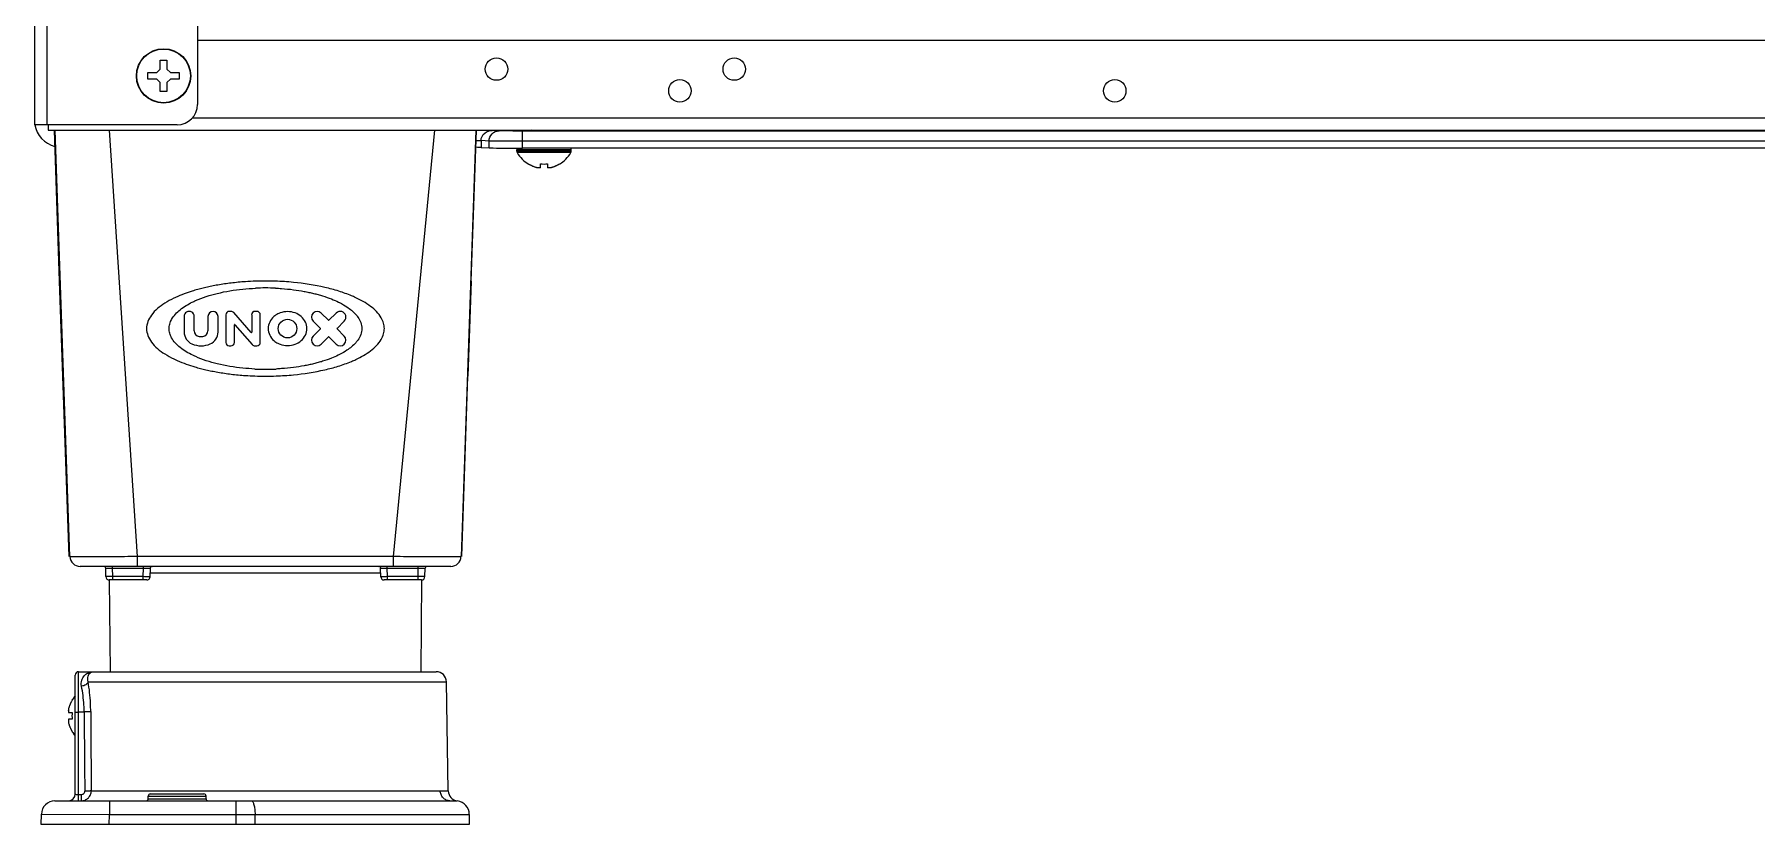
# Model space of a CAD drawing. Header units: millimetres. Extents: x -1319 to 3519, y -1539 to 2345.
# Drawn here: x 2620.9 to 2874.4, y -262.3 to -146 of the extents above; entities that cross this region are included whole.
import ezdxf

# ---------------------------------------------------------------- set-up
doc = ezdxf.new("R2010")
doc.units = ezdxf.units.MM
doc.header["$LTSCALE"] = 65.395
doc.layers.get('0').update_dxf_attribs({"linetype": 'CONTINUOUS'})

msp = doc.modelspace()

# ---------------------------------------------------------------- linework, layer by layer
at = {"linetype": 'Continuous'}
for p, q in [((2622.73, 960.17), (2622.73, -159.33)), ((2620.93, 950.91), (2620.93, -159.33)), ((2644.93, -133.33), (2644.93, -156.33)), ((3456.93, -146.93), (2644.93, -146.93)), ((2637.63, -151.63), (2638.93, -151.63)), ((2637.63, -152.63), (2637.63, -151.63)), ((2638.93, -151.63), (2639.43, -151.13)), ((2639.43, -149.83), (2640.43, -149.83)), ((2639.43, -151.13), (2639.43, -149.83)), ((2640.43, -149.83), (2640.43, -151.13)), ((2640.43, -151.13), (2640.93, -151.63)), ((2640.93, -151.63), (2642.23, -151.63)), ((2642.23, -151.63), (2642.23, -152.63)), ((2638.93, -152.63), (2637.63, -152.63)), ((2639.43, -153.13), (2638.93, -152.63)), ((2639.43, -154.43), (2639.43, -153.13)), ((2640.43, -154.43), (2639.43, -154.43)), ((2640.93, -152.63), (2640.43, -153.13)), ((2640.43, -153.13), (2640.43, -154.43)), ((2642.23, -152.63), (2640.93, -152.63)), ((2641.93, -159.33), (2620.93, -159.33)), ((2622.93, -159.33), (2622.93, -160.13)), ((2644.16, -158.33), (3457.69, -158.33)), ((2622.93, -160.13), (3478.93, -160.13)), ((2624.63, -182.33), (2623.86, -160.13)), ((2626.15, -222.88), (2623.96, -160.13)), ((2636.11, -222.89), (2631.98, -160.13)), ((2673.78, -222.89), (2679.84, -160.13)), ((2685.9, -160.13), (2683.71, -222.88)), ((2685.22, -182.33), (2686, -160.13)), ((2685.85, -161.66), (2686.66, -161.66)), ((2686.03, -160.15), (2685.92, -160.15)), ((2687.84, -161.72), (2686.66, -161.66)), ((2686.66, -161.66), (2686.66, -162.67)), ((2687.84, -162.73), (2687.84, -161.72)), ((2689.32, -160.22), (2688.32, -160.17)), ((3008.93, -160.25), (2692.77, -160.25)), ((2692.77, -162.76), (2692.77, -160.25)), ((3009.08, -161.75), (2692.77, -161.75)), ((2694.15, -160.22), (2694, -160.13)), ((2697.71, -160.22), (2697.85, -160.13)), ((2686.66, -162.67), (2687.84, -162.73)), ((2699.93, -163.03), (2691.93, -163.03)), ((2691.93, -163.23), (2691.93, -163.03)), ((2699.93, -163.23), (2691.93, -163.23)), ((2699.87, -163.43), (2691.98, -163.43)), ((3009.55, -162.76), (2692.77, -162.76)), ((2699.93, -163.23), (2699.93, -163.03)), ((2693.63, -165.11), (2693.63, -165.08)), ((2695.43, -165.63), (2695.43, -165.08)), ((2696.43, -165.08), (2696.43, -165.63)), ((2698.23, -165.08), (2698.23, -165.11)), ((2624.73, -182.33), (2624.63, -182.33)), ((2625.12, -196.33), (2624.63, -182.33)), ((2685.22, -182.33), (2684.74, -196.33)), ((2685.22, -182.33), (2685.12, -182.33)), ((2642.96, -187.53), (2642.96, -189.84)), ((2644.44, -189.66), (2644.44, -187.53)), ((2646.47, -187.53), (2646.47, -189.66)), ((2647.95, -189.84), (2647.95, -187.53)), ((2649.09, -187.3), (2649.09, -191.36)), ((2649.89, -186.79), (2649.6, -186.79)), ((2652.82, -189.9), (2650.27, -186.97)), ((2652.9, -187.3), (2652.9, -189.87)), ((2653.66, -186.79), (2653.4, -186.79)), ((2654.17, -191.36), (2654.17, -187.3)), ((2664.2, -188.1), (2663.14, -187.04)), ((2665.33, -187.04), (2664.26, -188.1)), ((2624.98, -189.33), (2624.88, -189.33)), ((2650.36, -191.36), (2650.36, -188.79)), ((2650.43, -188.76), (2652.98, -191.69)), ((2661.94, -188.24), (2663.01, -189.3)), ((2663.01, -189.36), (2661.94, -190.42)), ((2665.46, -189.3), (2666.52, -188.24)), ((2666.52, -190.42), (2665.46, -189.36)), ((2684.88, -189.33), (2684.98, -189.33)), ((2649.6, -191.87), (2649.85, -191.87)), ((2653.37, -191.87), (2653.66, -191.87)), ((2663.14, -191.62), (2664.2, -190.56)), ((2664.26, -190.56), (2665.33, -191.62)), ((2625.12, -196.33), (2625.22, -196.33)), ((2626.05, -222.89), (2625.12, -196.33)), ((2683.81, -222.89), (2684.74, -196.33)), ((2684.64, -196.33), (2684.74, -196.33)), ((2636.11, -224.33), (2636.11, -222.88)), ((2673.78, -222.89), (2636.11, -222.89)), ((2673.78, -224.33), (2673.78, -222.88)), ((2682.21, -224.33), (2627.65, -224.33)), ((2631.45, -225.84), (2631.43, -224.58)), ((2632.43, -224.58), (2632.43, -224.33)), ((2632.43, -224.58), (2637, -224.58)), ((2632.45, -225.84), (2632.43, -224.58)), ((2636.95, -225.84), (2637, -224.58)), ((2637, -224.58), (2637, -224.33)), ((2637.95, -225.85), (2638, -224.57)), ((2671.88, -225.32), (2637.97, -225.32)), ((2671.91, -225.85), (2671.85, -224.57)), ((2672.85, -224.58), (2672.85, -224.33)), ((2672.85, -224.58), (2677.42, -224.58)), ((2672.91, -225.84), (2672.85, -224.58)), ((2677.4, -225.84), (2677.42, -224.58)), ((2677.42, -224.58), (2677.42, -224.33)), ((2678.4, -225.84), (2678.42, -224.58)), ((2637.45, -226.33), (2631.95, -226.33)), ((2631.95, -226.33), (2632.06, -239.83)), ((2631.95, -226.33), (2632.06, -239.83)), ((2636.95, -225.84), (2632.45, -225.84)), ((2632.45, -226.33), (2632.45, -225.84)), ((2636.95, -226.33), (2636.95, -225.84)), ((2677.9, -226.33), (2672.41, -226.33)), ((2677.4, -225.84), (2672.91, -225.84)), ((2672.91, -226.33), (2672.91, -225.84)), ((2677.4, -226.33), (2677.4, -225.84)), ((2677.91, -226.33), (2677.79, -239.83)), ((2626.93, -257.83), (2626.93, -240.33)), ((2627.43, -239.83), (2680.06, -239.83)), ((2627.43, -258.83), (2627.43, -239.83)), ((2628.84, -241.3), (2681.56, -241.3)), ((2681.84, -257.38), (2681.56, -241.3)), ((2625.93, -245.83), (2626.48, -245.83)), ((2626.45, -244.03), (2626.48, -244.03)), ((2627.43, -245.76), (2628.24, -245.76)), ((2626.48, -246.83), (2625.93, -246.83)), ((2626.48, -248.63), (2626.45, -248.63)), ((2627.43, -257.92), (2627.83, -257.92)), ((2627.83, -258.83), (2627.83, -257.92)), ((2629.29, -257.36), (2680.65, -257.36)), ((2637.68, -258.13), (2646.18, -258.13)), ((2637.68, -258.53), (2637.68, -258.13)), ((2637.68, -258.53), (2646.18, -258.53)), ((2637.98, -257.83), (2645.88, -257.83)), ((2646.18, -258.53), (2646.18, -258.13)), ((2621.93, -262.33), (2621.95, -260.8)), ((2621.95, -260.8), (2631.96, -260.83)), ((2623.95, -258.83), (2682.09, -258.83)), ((2631.93, -262.33), (2631.96, -260.83)), ((2631.96, -258.83), (2631.96, -260.83)), ((2631.96, -260.83), (2684.93, -260.83)), ((2650.59, -258.83), (2650.59, -262.33)), ((2653.4, -262.33), (2653.4, -260.83)), ((2684.93, -260.83), (2684.93, -262.33)), ((2684.93, -262.33), (2621.93, -262.33))]:
    msp.add_line(p, q, dxfattribs=at)
for points in [[(2638, -224.57), (2638.01, -224.51), (2638.06, -224.42), (2638.15, -224.35), (2638.25, -224.33)], [(2671.6, -224.33), (2671.71, -224.35), (2671.79, -224.42), (2671.84, -224.51), (2671.85, -224.57)]]:
    msp.add_lwpolyline(points, dxfattribs=at)
for centre, radius in [((2639.93, -152.13), 4), ((2639.93, -152.13), 3.95), ((2688.93, -151.13), 1.65), ((2723.93, -151.13), 1.65), ((2715.93, -154.33), 1.65), ((2779.93, -154.33), 1.65), ((2658.18, -189.33), 1.37)]:
    msp.add_circle(centre, radius, dxfattribs=at)
for centre, radius, start, end in [((2641.93, -156.33), 3, 270, 360), ((2682.88, -513.68), 353.54, 89.1174, 89.489), ((2692.33, -163.03), 0.4, 137.1881, 180), ((2692.33, -163.23), 0.4, 180, 210.3012), ((2696.13, -161.01), 4.8, 210.3012, 238.6273), ((2696.13, -161.01), 4.8, 210.3012, 238.6273), ((2695.73, -161.01), 4.8, 301.3727, 329.6988), ((2695.73, -161.01), 4.8, 301.3727, 329.6988), ((2699.53, -163.03), 0.4, 0, 42.6167), ((2699.53, -163.23), 0.4, 329.6988, 360), ((2696.11, -161.02), 4.75, 238.4659, 241.0313), ((2696.11, -161.03), 4.75, 241.0316, 241.9926), ((2696.11, -161.03), 4.75, 241.9926, 243.3187), ((2696.11, -161.03), 4.74, 243.3188, 244.4598), ((2696.11, -161.04), 4.74, 244.4598, 245.4278), ((2696.11, -161.04), 4.73, 245.4278, 246.6825), ((2696.1, -161.05), 4.73, 246.6826, 247.4526), ((2696.1, -161.05), 4.72, 247.4524, 248.9975), ((2696.1, -161.06), 4.72, 248.9977, 249.4819), ((2696.09, -161.07), 4.7, 249.4813, 251.5344), ((2696.09, -161.09), 4.68, 251.535, 252.6227), ((2696.08, -161.1), 4.67, 252.6228, 253.6051), ((2696.07, -161.13), 4.64, 253.6036, 255.6824), ((2695.18, -163.64), 2.01, 262.7259, 264.7415), ((2695.18, -163.66), 1.98, 264.7442, 265.3991), ((2695.18, -163.67), 1.97, 265.3984, 266.7833), ((2695.18, -163.68), 1.96, 266.7841, 267.6235), ((2695.18, -163.69), 1.96, 267.6234, 268.8455), ((2695.18, -163.69), 1.95, 268.8459, 270.9258), ((2695.18, -163.69), 1.95, 270.9261, 271.9964), ((2695.18, -163.68), 1.96, 271.9964, 273.0228), ((2695.18, -163.67), 1.97, 273.0233, 274.286), ((2695.18, -163.66), 1.98, 274.2856, 275.1372), ((2695.17, -163.64), 2.01, 275.1401, 277.2744), ((2695.93, -161.31), 3.8, 262.4351, 277.5649), ((2696.68, -163.64), 2.01, 262.7256, 264.8598), ((2696.68, -163.66), 1.98, 264.8627, 265.7144), ((2696.68, -163.67), 1.97, 265.714, 266.9766), ((2696.68, -163.68), 1.96, 266.9771, 268.0037), ((2696.68, -163.69), 1.95, 268.0037, 269.0738), ((2696.68, -163.69), 1.95, 269.0741, 270.1995), ((2696.68, -163.69), 1.95, 270.1995, 271.1541), ((2696.68, -163.69), 1.95, 271.1545, 272.3767), ((2696.68, -163.68), 1.96, 272.3765, 273.2159), ((2696.68, -163.67), 1.97, 273.2167, 274.6016), ((2696.68, -163.66), 1.98, 274.6009, 275.2558), ((2696.67, -163.64), 2.01, 275.2585, 277.2741), ((2695.78, -161.13), 4.64, 284.3176, 286.3964), ((2695.77, -161.1), 4.67, 286.3949, 287.3772), ((2695.77, -161.09), 4.68, 287.3773, 288.465), ((2695.76, -161.07), 4.7, 288.4656, 290.5187), ((2695.76, -161.06), 4.72, 290.5181, 291.0023), ((2695.75, -161.05), 4.72, 291.0025, 292.5476), ((2695.75, -161.05), 4.73, 292.5474, 293.3174), ((2695.75, -161.04), 4.73, 293.3175, 294.5722), ((2695.75, -161.04), 4.74, 294.5722, 295.5402), ((2695.75, -161.03), 4.74, 295.5402, 296.6812), ((2695.74, -161.03), 4.75, 296.6813, 298.0074), ((2695.74, -161.03), 4.75, 298.0074, 298.9684), ((2695.74, -161.02), 4.75, 298.9687, 301.5341), ((2654.93, -226.11), 43.78, 88.1051, 91.9045), ((2654.93, -216.93), 33.58, 87.5041, 92.4884), ((2643.7, -187.53), 0.74, 0, 180.0001), ((2647.21, -187.53), 0.74, 0, 180), ((2649.6, -187.3), 0.508, 90, 180), ((2649.89, -187.3), 0.508, 41, 90), ((2653.4, -187.3), 0.508, 90, 180), ((2653.66, -187.3), 0.508, 0, 90), ((2662.54, -187.64), 0.846, 45, 225), ((2665.93, -187.64), 0.846, 315, 135.0003), ((2644.86, -189.84), 1.9, 180, 246.4218), ((2645.28, -189.66), 0.846, 180, 262.3377), ((2645.62, -189.66), 0.846, 277.6627, 360), ((2646.05, -189.84), 1.9, 293.5782, 360), ((2650.4, -188.79), 0.0423, 41, 180), ((2652.86, -189.87), 0.0423, 220.9989, 360), ((2662.98, -189.33), 0.0423, 315, 44.9987), ((2664.23, -188.07), 0.0423, 225, 315), ((2665.49, -189.33), 0.0423, 135, 224.9987), ((2645.45, -188.48), 3.38, 246.4218, 293.5782), ((2645.45, -188.4), 2.11, 262.3377, 277.6624), ((2649.6, -191.36), 0.508, 180.0003, 270), ((2649.85, -191.36), 0.508, 270, 360), ((2653.37, -191.36), 0.508, 221, 270), ((2653.66, -191.36), 0.508, 270, 0.0001), ((2662.54, -191.02), 0.846, 135, 315), ((2664.23, -190.59), 0.0423, 45, 135), ((2665.93, -191.02), 0.846, 225.0006, 45), ((2654.93, -152.57), 43.76, 267.9356, 272.0555), ((2654.93, -161.75), 33.57, 267.3327, 272.6739), ((2627.65, -222.83), 1.5, 182, 269.9994), ((2682.21, -222.83), 1.5, 270.0006, 358), ((2630.94, -225.33), 1, 62.1385, 90), ((2631.18, -224.58), 0.25, 1.0003, 90.0181), ((2678.67, -224.58), 0.25, 89.9879, 178.9997), ((2678.92, -225.33), 1, 90, 117.8615), ((2631.95, -225.83), 0.5, 181, 269.998), ((2637.45, -225.83), 0.5, 270, 357.587), ((2672.41, -225.83), 0.5, 182.4136, 270), ((2677.9, -225.83), 0.5, 270.0028, 359), ((2627.43, -240.33), 0.5, 90, 180), ((2629.72, -240.84), 1, 107.0886, 112.7773), ((2680.06, -241.33), 1.5, 1, 90), ((2627.92, -245.58), 2.01, 172.7259, 174.7415), ((2627.9, -245.58), 1.98, 174.7442, 175.3991), ((2627.89, -245.58), 1.97, 175.3984, 176.7833), ((2627.88, -245.58), 1.96, 176.7841, 177.6235), ((2627.87, -245.58), 1.96, 177.6234, 178.8455), ((2627.87, -245.58), 1.95, 178.8459, 180.9258), ((2627.87, -245.58), 1.95, 180.9261, 181.9964), ((2627.88, -245.58), 1.96, 181.9964, 183.0228), ((2627.89, -245.58), 1.97, 183.0233, 184.286), ((2627.9, -245.58), 1.98, 184.2856, 185.1372), ((2627.92, -245.58), 2.01, 185.1401, 187.2744), ((2630.42, -246.48), 4.64, 163.6036, 165.6824), ((2630.46, -246.49), 4.67, 162.6228, 163.6051), ((2630.47, -246.49), 4.68, 161.535, 162.6227), ((2630.49, -246.5), 4.7, 159.4813, 161.5344), ((2630.5, -246.5), 4.72, 158.9977, 159.4819), ((2630.51, -246.5), 4.72, 157.4524, 158.9975), ((2630.51, -246.51), 4.73, 156.6826, 157.4526), ((2630.52, -246.51), 4.73, 155.4278, 156.6825), ((2630.52, -246.51), 4.74, 154.4598, 155.4278), ((2630.53, -246.51), 4.74, 153.3188, 154.4598), ((2630.53, -246.51), 4.75, 151.9926, 153.3187), ((2630.53, -246.52), 4.75, 151.0316, 151.9926), ((2630.54, -246.52), 4.75, 148.4659, 151.0313), ((2630.55, -246.53), 4.8, 139.2086, 148.6273), ((2630.55, -246.53), 4.8, 139.4246, 148.6273), ((2630.25, -246.33), 3.8, 172.4351, 187.5649), ((6221.52, -222.88), 3593.35, 180.36486, 180.55083), ((6341, -225.16), 3711.85, 180.31694, 180.49696), ((2627.92, -247.08), 2.01, 172.7256, 174.8598), ((2627.9, -247.08), 1.98, 174.8627, 175.7144), ((2627.89, -247.08), 1.97, 175.714, 176.9766), ((2627.88, -247.08), 1.96, 176.9771, 178.0037), ((2627.87, -247.08), 1.95, 178.0037, 179.0738), ((2627.87, -247.08), 1.95, 179.0741, 180.1995), ((2627.87, -247.08), 1.95, 180.1995, 181.1541), ((2627.87, -247.08), 1.95, 181.1545, 182.3767), ((2627.88, -247.08), 1.96, 182.3765, 183.2159), ((2627.89, -247.08), 1.97, 183.2167, 184.6016), ((2627.9, -247.08), 1.98, 184.6009, 185.2558), ((2627.92, -247.08), 2.01, 185.2585, 187.2741), ((2630.42, -246.18), 4.64, 194.3176, 196.3964), ((2630.46, -246.18), 4.67, 196.3949, 197.3772), ((2630.47, -246.17), 4.68, 197.3773, 198.465), ((2630.49, -246.16), 4.7, 198.4656, 200.5187), ((2630.5, -246.16), 4.72, 200.5181, 201.0023), ((2630.51, -246.16), 4.72, 201.0025, 202.5476), ((2630.51, -246.15), 4.73, 202.5474, 203.3174), ((2630.52, -246.15), 4.73, 203.3175, 204.5722), ((2630.52, -246.15), 4.74, 204.5722, 205.5402), ((2630.53, -246.15), 4.74, 205.5402, 206.6812), ((2630.53, -246.15), 4.75, 206.6813, 208.0074), ((2630.53, -246.15), 4.75, 208.0074, 208.9684), ((2630.54, -246.14), 4.75, 208.9687, 211.5341), ((2630.55, -246.13), 4.8, 211.3727, 220.5754), ((2630.55, -246.13), 4.8, 211.3727, 220.7914), ((2625.93, -257.83), 1, 270, 360), ((2637.38, -258.53), 0.3, 270, 360), ((2637.98, -258.13), 0.3, 90, 180), ((2645.88, -258.13), 0.3, 0, 90), ((2646.48, -258.53), 0.3, 180, 270), ((2683.34, -257.36), 1.5, 181, 263.2171), ((2623.95, -260.83), 2, 90, 179), ((2682.93, -260.83), 2, 0, 83.217)]:
    msp.add_arc(centre, radius, start, end, dxfattribs=at)
for centre, major_axis, ratio, start_param, end_param in [((2624.93, -158.63), (-2.83, -2.83), 0.999924, 5.670224, 6.813486), ((2681.73, -162.67), (5, 0), 0.008727, 6.457718, 6.884451), ((2692.77, -162.72), (5, 0), 0.008727, -2.96706, -1.570796)]:
    msp.add_ellipse(centre, major_axis=major_axis, ratio=ratio, start_param=start_param, end_param=end_param, dxfattribs=at)
for points, knots in [([(2686.66, -161.66), (2686.65, -161.25), (2687.09, -160.42), (2687.93, -160.17), (2688.32, -160.17)], [0, 0, 0, 0, 0.515357, 1, 1, 1, 1]), ([(2687.84, -161.72), (2687.84, -161.34), (2688.15, -160.55), (2688.94, -160.22), (2689.32, -160.22)], [0, 0, 0, 0, 0.502695, 1, 1, 1, 1]), ([(2692.77, -161.75), (2691.7, -161.75), (2690.06, -161.74), (2688.41, -161.74), (2687.84, -161.72)], [0, 0, 0, 0, 0.652676, 1, 1, 1, 1]), ([(2692.77, -160.25), (2692.02, -160.25), (2690.87, -160.24), (2689.72, -160.24), (2689.32, -160.22)], [0, 0, 0, 0, 0.652642, 1, 1, 1, 1]), ([(2653.48, -182.35), (2652.98, -182.37), (2651.77, -182.43), (2649.92, -182.61), (2648.26, -182.85), (2647.04, -183.08), (2646.18, -183.26), (2645.36, -183.47), (2644.68, -183.65), (2644.27, -183.78), (2644.14, -183.82)], [0, 0, 0, 0, 0.157659, 0.382572, 0.58963, 0.685921, 0.777243, 0.866283, 0.955457, 1, 1, 1, 1]), ([(2665.72, -183.82), (2665.04, -183.61), (2662.84, -183.02), (2659.72, -182.54), (2657.27, -182.38), (2656.38, -182.35)], [0, 0, 0, 0, 0.222615, 0.719095, 1, 1, 1, 1]), ([(2641.7, -184.75), (2641.62, -184.78), (2641.08, -185.04), (2639.78, -185.75), (2638.1, -187.06), (2637.43, -188.63), (2637.43, -189.33)], [0, 0, 0, 0, 0.04125, 0.275012, 0.678544, 1, 1, 1, 1]), ([(2644.14, -183.82), (2643.74, -183.94), (2642.92, -184.22), (2642.11, -184.56), (2641.7, -184.75)], [0, 0, 0, 0, 0.48085, 1, 1, 1, 1]), ([(2644.15, -185.44), (2644.32, -185.36), (2645.5, -184.81), (2647.97, -184.03), (2650.95, -183.54), (2652.84, -183.41), (2653.47, -183.38)], [0, 0, 0, 0, 0.057408, 0.407118, 0.80488, 1, 1, 1, 1]), ([(2656.39, -183.38), (2656.7, -183.39), (2657.58, -183.44), (2658.99, -183.58), (2660.33, -183.79), (2661.32, -183.99), (2662.01, -184.15), (2662.68, -184.32), (2663.56, -184.58), (2664.57, -184.93), (2665.35, -185.27), (2665.7, -185.44)], [0, 0, 0, 0, 0.096488, 0.276509, 0.442355, 0.519536, 0.592779, 0.664239, 0.735865, 0.878106, 1, 1, 1, 1]), ([(2668.15, -184.74), (2667.97, -184.66), (2667.17, -184.31), (2666.36, -184.02), (2665.72, -183.82)], [0, 0, 0, 0, 0.227638, 1, 1, 1, 1]), ([(2672.43, -189.33), (2672.43, -189.07), (2672.35, -188.51), (2671.8, -187.29), (2670.38, -185.91), (2668.94, -185.11), (2668.15, -184.74)], [0, 0, 0, 0, 0.1198, 0.254861, 0.60223, 1, 1, 1, 1]), ([(2640.75, -189.33), (2640.75, -189.11), (2640.81, -188.63), (2641.12, -187.89), (2641.47, -187.43), (2641.68, -187.2)], [0, 0, 0, 0, 0.282762, 0.599317, 1, 1, 1, 1]), ([(2641.68, -187.2), (2641.9, -186.96), (2642.66, -186.27), (2643.53, -185.75), (2644.15, -185.44)], [0, 0, 0, 0, 0.313765, 1, 1, 1, 1]), ([(2656.42, -187.37), (2656.33, -187.43), (2655.98, -187.7), (2655.49, -188.33), (2655.33, -189), (2655.33, -189.33)], [0, 0, 0, 0, 0.13782, 0.577461, 1, 1, 1, 1]), ([(2661.04, -189.33), (2661.04, -189), (2660.88, -188.33), (2660.23, -187.5), (2659.29, -186.96), (2658.18, -186.77), (2657.19, -186.94), (2656.63, -187.23), (2656.42, -187.37)], [0, 0, 0, 0, 0.162094, 0.330751, 0.508275, 0.691811, 0.875347, 1, 1, 1, 1]), ([(2665.7, -185.44), (2665.75, -185.46), (2666.17, -185.67), (2667.04, -186.18), (2667.81, -186.78), (2668.17, -187.19)], [0, 0, 0, 0, 0.051563, 0.465079, 1, 1, 1, 1]), ([(2668.17, -187.19), (2668.3, -187.33), (2668.79, -187.95), (2669.11, -188.74), (2669.11, -189.33)], [0, 0, 0, 0, 0.241033, 1, 1, 1, 1]), ([(2637.43, -189.33), (2637.43, -190.03), (2638.1, -191.6), (2639.78, -192.91), (2641.05, -193.61), (2641.57, -193.85), (2641.62, -193.88)], [0, 0, 0, 0, 0.325823, 0.734844, 0.971786, 1, 1, 1, 1]), ([(2641.64, -191.43), (2641.44, -191.2), (2641.12, -190.75), (2640.81, -190.03), (2640.75, -189.56), (2640.75, -189.33)], [0, 0, 0, 0, 0.386646, 0.710619, 1, 1, 1, 1]), ([(2655.33, -189.33), (2655.33, -189.66), (2655.49, -190.33), (2655.99, -190.97), (2656.35, -191.25), (2656.46, -191.32)], [0, 0, 0, 0, 0.414827, 0.846454, 1, 1, 1, 1]), ([(2656.46, -191.32), (2656.65, -191.45), (2657.2, -191.72), (2658.18, -191.89), (2659.29, -191.7), (2660.23, -191.16), (2660.88, -190.33), (2661.04, -189.66), (2661.04, -189.33)], [0, 0, 0, 0, 0.11837, 0.303224, 0.488077, 0.666875, 0.836743, 1, 1, 1, 1]), ([(2669.11, -189.33), (2669.11, -189.93), (2668.8, -190.69), (2668.32, -191.3), (2668.21, -191.43)], [0, 0, 0, 0, 0.777282, 1, 1, 1, 1]), ([(2668.23, -193.88), (2669, -193.53), (2670.4, -192.73), (2671.8, -191.37), (2672.35, -190.15), (2672.43, -189.59), (2672.43, -189.33)], [0, 0, 0, 0, 0.38951, 0.741645, 0.87856, 1, 1, 1, 1]), ([(2644.22, -193.26), (2643.57, -192.94), (2642.66, -192.4), (2641.87, -191.68), (2641.64, -191.43)], [0, 0, 0, 0, 0.682017, 1, 1, 1, 1]), ([(2668.21, -191.43), (2667.84, -191.86), (2667.06, -192.47), (2666.15, -193), (2665.7, -193.22), (2665.63, -193.25)], [0, 0, 0, 0, 0.530253, 0.926618, 1, 1, 1, 1]), ([(2641.62, -193.88), (2642.06, -194.08), (2642.92, -194.44), (2643.8, -194.74), (2644.24, -194.87)], [0, 0, 0, 0, 0.515491, 1, 1, 1, 1]), ([(2653.36, -195.28), (2652.77, -195.25), (2650.92, -195.11), (2647.97, -194.63), (2645.53, -193.86), (2644.37, -193.32), (2644.22, -193.26)], [0, 0, 0, 0, 0.187834, 0.593214, 0.949621, 1, 1, 1, 1]), ([(2644.24, -194.87), (2644.34, -194.9), (2644.71, -195.02), (2645.36, -195.2), (2646.18, -195.4), (2647.04, -195.58), (2648.26, -195.81), (2649.92, -196.06), (2651.73, -196.23), (2652.9, -196.29), (2653.35, -196.3)], [0, 0, 0, 0, 0.034698, 0.126018, 0.217202, 0.310723, 0.409331, 0.621374, 0.851702, 1, 1, 1, 1]), ([(2665.63, -193.25), (2665.3, -193.41), (2664.55, -193.74), (2663.56, -194.09), (2662.68, -194.34), (2662.01, -194.52), (2661.32, -194.67), (2660.33, -194.87), (2658.99, -195.08), (2657.61, -195.21), (2656.77, -195.26), (2656.49, -195.28)], [0, 0, 0, 0, 0.116158, 0.261112, 0.334104, 0.406927, 0.481566, 0.560219, 0.729227, 0.912681, 1, 1, 1, 1]), ([(2656.5, -196.3), (2657.35, -196.27), (2659.76, -196.11), (2662.81, -195.64), (2664.98, -195.07), (2665.62, -194.87)], [0, 0, 0, 0, 0.274518, 0.782934, 1, 1, 1, 1]), ([(2665.62, -194.87), (2666.29, -194.66), (2667.17, -194.35), (2668.02, -193.98), (2668.23, -193.88)], [0, 0, 0, 0, 0.755976, 1, 1, 1, 1]), ([(2636.11, -222.88), (2635.46, -222.89), (2634.19, -222.9), (2632.34, -222.91), (2630.89, -222.92), (2629.81, -222.92), (2629.09, -222.92), (2628.43, -222.92), (2627.85, -222.92), (2627.35, -222.92), (2626.93, -222.91), (2626.64, -222.91), (2626.45, -222.9), (2626.35, -222.9), (2626.26, -222.9), (2626.2, -222.89), (2626.17, -222.89), (2626.15, -222.89), (2626.15, -222.88)], [0, 0, 0, 0, 0.195072, 0.382649, 0.555546, 0.634371, 0.707078, 0.772972, 0.83141, 0.881837, 0.923766, 0.956801, 0.969883, 0.980635, 0.989028, 0.995048, 0.998692, 1, 1, 1, 1]), ([(2683.71, -222.88), (2683.71, -222.89), (2683.69, -222.89), (2683.65, -222.9), (2683.59, -222.9), (2683.51, -222.91), (2683.4, -222.91), (2683.22, -222.92), (2682.92, -222.93), (2682.51, -222.93), (2682.01, -222.94), (2681.43, -222.94), (2680.78, -222.94), (2680.06, -222.94), (2678.99, -222.94), (2677.53, -222.93), (2675.69, -222.91), (2674.43, -222.89), (2673.78, -222.88)], [0, 0, 0, 0, 0.001406, 0.005077, 0.011104, 0.019494, 0.030234, 0.0433, 0.076296, 0.118185, 0.168579, 0.226995, 0.292879, 0.365588, 0.444422, 0.617345, 0.804937, 1, 1, 1, 1]), ([(2631.43, -224.58), (2631.43, -224.57), (2631.44, -224.58), (2631.45, -224.57), (2631.48, -224.58), (2631.51, -224.57), (2631.55, -224.57), (2631.62, -224.57), (2631.73, -224.57), (2631.88, -224.57), (2632.12, -224.58), (2632.3, -224.58), (2632.43, -224.58)], [0, 0, 0, 0, 0.004834, 0.019234, 0.043054, 0.076118, 0.118077, 0.168505, 0.292893, 0.444393, 0.617261, 1, 1, 1, 1]), ([(2637, -224.58), (2637.13, -224.58), (2637.32, -224.57), (2637.55, -224.57), (2637.7, -224.57), (2637.81, -224.57), (2637.88, -224.57), (2637.93, -224.57), (2637.96, -224.57), (2637.98, -224.57), (2637.99, -224.57), (2638, -224.57), (2638, -224.57)], [0, 0, 0, 0, 0.382597, 0.55545, 0.707009, 0.831435, 0.881909, 0.923896, 0.956951, 0.980797, 0.995205, 1, 1, 1, 1]), ([(2671.85, -224.57), (2671.85, -224.57), (2671.86, -224.57), (2671.87, -224.57), (2671.9, -224.57), (2671.93, -224.57), (2671.97, -224.57), (2672.04, -224.57), (2672.15, -224.57), (2672.3, -224.57), (2672.54, -224.57), (2672.72, -224.58), (2672.85, -224.58)], [0, 0, 0, 0, 0.004795, 0.019204, 0.043051, 0.076107, 0.118094, 0.16857, 0.292995, 0.444555, 0.617408, 1, 1, 1, 1]), ([(2677.42, -224.58), (2677.55, -224.58), (2677.74, -224.58), (2677.97, -224.57), (2678.12, -224.57), (2678.23, -224.57), (2678.3, -224.57), (2678.34, -224.57), (2678.38, -224.58), (2678.4, -224.57), (2678.41, -224.58), (2678.42, -224.57), (2678.42, -224.58)], [0, 0, 0, 0, 0.382744, 0.55561, 0.707108, 0.831497, 0.881926, 0.923885, 0.956947, 0.980765, 0.995163, 1, 1, 1, 1]), ([(2632.45, -225.84), (2632.33, -225.84), (2632.14, -225.84), (2631.91, -225.84), (2631.76, -225.84), (2631.65, -225.84), (2631.58, -225.84), (2631.53, -225.84), (2631.5, -225.84), (2631.47, -225.84), (2631.46, -225.84), (2631.45, -225.84), (2631.45, -225.84)], [0, 0, 0, 0, 0.382667, 0.555493, 0.706962, 0.83134, 0.881772, 0.92374, 0.956817, 0.980658, 0.995091, 1, 1, 1, 1]), ([(2637.95, -225.85), (2637.95, -225.85), (2637.94, -225.85), (2637.93, -225.85), (2637.9, -225.85), (2637.87, -225.85), (2637.83, -225.85), (2637.76, -225.85), (2637.65, -225.85), (2637.5, -225.85), (2637.26, -225.85), (2637.08, -225.84), (2636.95, -225.84)], [0, 0, 0, 0, 0.004909, 0.019313, 0.043185, 0.076278, 0.118231, 0.168683, 0.293078, 0.444524, 0.617359, 1, 1, 1, 1]), ([(2672.91, -225.84), (2672.78, -225.84), (2672.59, -225.85), (2672.36, -225.85), (2672.21, -225.85), (2672.1, -225.85), (2672.03, -225.85), (2671.98, -225.85), (2671.95, -225.85), (2671.93, -225.85), (2671.92, -225.85), (2671.91, -225.85), (2671.91, -225.85)], [0, 0, 0, 0, 0.382539, 0.555339, 0.706767, 0.831164, 0.881627, 0.923597, 0.956712, 0.980614, 0.995051, 1, 1, 1, 1]), ([(2678.4, -225.84), (2678.4, -225.84), (2678.39, -225.84), (2678.38, -225.84), (2678.35, -225.84), (2678.32, -225.84), (2678.28, -225.84), (2678.21, -225.84), (2678.1, -225.84), (2677.95, -225.84), (2677.71, -225.84), (2677.53, -225.84), (2677.4, -225.84)], [0, 0, 0, 0, 0.004898, 0.019333, 0.043182, 0.076264, 0.118231, 0.168661, 0.293038, 0.444507, 0.617333, 1, 1, 1, 1]), ([(2627.86, -241.96), (2627.8, -241.67), (2627.81, -241.11), (2628.19, -240.42), (2628.78, -240), (2629.23, -239.88), (2629.46, -239.85)], [0, 0, 0, 0, 0.293286, 0.539439, 0.768288, 1, 1, 1, 1]), ([(2628.84, -241.3), (2628.8, -241.16), (2628.75, -240.89), (2628.8, -240.51), (2628.94, -240.22), (2629.07, -240.08), (2629.14, -240.03)], [0, 0, 0, 0, 0.32593, 0.587324, 0.805361, 1, 1, 1, 1]), ([(2629.43, -239.88), (2629.46, -239.87), (2629.58, -239.84), (2629.7, -239.83), (2629.79, -239.83)], [0, 0, 0, 0, 0.243365, 1, 1, 1, 1]), ([(2628.84, -241.3), (2628.8, -241.48), (2628.57, -241.73), (2628.2, -241.9), (2627.97, -241.95), (2627.86, -241.96)], [0, 0, 0, 0, 0.445661, 0.71639, 1, 1, 1, 1]), ([(2628.24, -245.76), (2628.24, -245.42), (2628.2, -244.14), (2628.04, -242.87), (2627.86, -241.96)], [0, 0, 0, 0, 0.273206, 1, 1, 1, 1]), ([(2629.21, -245.69), (2629.21, -245.3), (2629.17, -243.83), (2629.01, -242.36), (2628.84, -241.3)], [0, 0, 0, 0, 0.271834, 1, 1, 1, 1]), ([(2626.93, -245.81), (2626.93, -245.8), (2626.94, -245.8), (2626.97, -245.79), (2627.02, -245.78), (2627.11, -245.77), (2627.25, -245.77), (2627.36, -245.76), (2627.43, -245.76)], [0, 0, 0, 0, 0.025392, 0.083896, 0.176565, 0.300157, 0.621516, 1, 1, 1, 1]), ([(2629.21, -245.69), (2629.16, -245.71), (2629.04, -245.73), (2628.83, -245.75), (2628.55, -245.76), (2628.35, -245.76), (2628.24, -245.76)], [0, 0, 0, 0, 0.143543, 0.374715, 0.670341, 1, 1, 1, 1]), ([(2626.93, -257.83), (2626.93, -257.85), (2626.99, -257.88), (2627.08, -257.9), (2627.25, -257.91), (2627.36, -257.92), (2627.43, -257.92)], [0, 0, 0, 0, 0.095608, 0.308592, 0.624578, 1, 1, 1, 1]), ([(2627.83, -258.83), (2628.02, -258.83), (2628.4, -258.75), (2628.89, -258.43), (2629.21, -257.94), (2629.29, -257.55), (2629.29, -257.36)], [0, 0, 0, 0, 0.247985, 0.49676, 0.747445, 1, 1, 1, 1]), ([(2627.83, -257.92), (2627.89, -257.92), (2628.02, -257.89), (2628.2, -257.79), (2628.31, -257.62), (2628.34, -257.49), (2628.34, -257.43)], [0, 0, 0, 0, 0.250608, 0.500832, 0.750566, 1, 1, 1, 1]), ([(2629.29, -257.36), (2629.24, -257.37), (2629.12, -257.39), (2628.81, -257.42), (2628.53, -257.42), (2628.34, -257.43)], [0, 0, 0, 0, 0.150315, 0.382923, 1, 1, 1, 1]), ([(2682.09, -258.83), (2681.9, -258.83), (2681.53, -258.75), (2681.05, -258.42), (2680.74, -257.93), (2680.66, -257.55), (2680.65, -257.36)], [0, 0, 0, 0, 0.244855, 0.492688, 0.744786, 1, 1, 1, 1]), ([(2680.65, -257.36), (2680.75, -257.36), (2680.92, -257.36), (2681.16, -257.36), (2681.36, -257.37), (2681.53, -257.37), (2681.65, -257.37), (2681.72, -257.38), (2681.76, -257.38), (2681.8, -257.38), (2681.82, -257.38), (2681.83, -257.38), (2681.84, -257.38), (2681.84, -257.38)], [0, 0, 0, 0, 0.232909, 0.435484, 0.607411, 0.748442, 0.858368, 0.901608, 0.93701, 0.96456, 0.984246, 0.99606, 1, 1, 1, 1]), ([(2652.84, -258.83), (2652.92, -258.83), (2653.06, -258.97), (2653.16, -259.18), (2653.24, -259.43), (2653.31, -259.73), (2653.38, -260.2), (2653.4, -260.58), (2653.4, -260.83)], [0, 0, 0, 0, 0.121931, 0.218488, 0.340059, 0.483891, 0.645531, 1, 1, 1, 1]), ([(2682.09, -258.83), (2682.17, -258.83), (2682.33, -258.83), (2682.55, -258.83), (2682.73, -258.84), (2682.88, -258.84), (2682.99, -258.84), (2683.06, -258.84), (2683.09, -258.84), (2683.12, -258.84), (2683.14, -258.84), (2683.16, -258.85), (2683.16, -258.84), (2683.16, -258.84)], [0, 0, 0, 0, 0.233298, 0.436025, 0.607942, 0.748867, 0.858644, 0.90181, 0.937145, 0.964639, 0.984281, 0.996069, 1, 1, 1, 1])]:
    msp.add_open_spline(points, degree=3, knots=knots, dxfattribs=at)
for points in [[(2629.14, -240.03), (2629.2, -239.98), (2629.27, -239.94), (2629.34, -239.92)], [(2629.46, -239.85), (2629.57, -239.84), (2629.68, -239.83), (2629.79, -239.83)]]:
    msp.add_open_spline(points, degree=3, dxfattribs=at)

doc.saveas('drawing.dxf')
